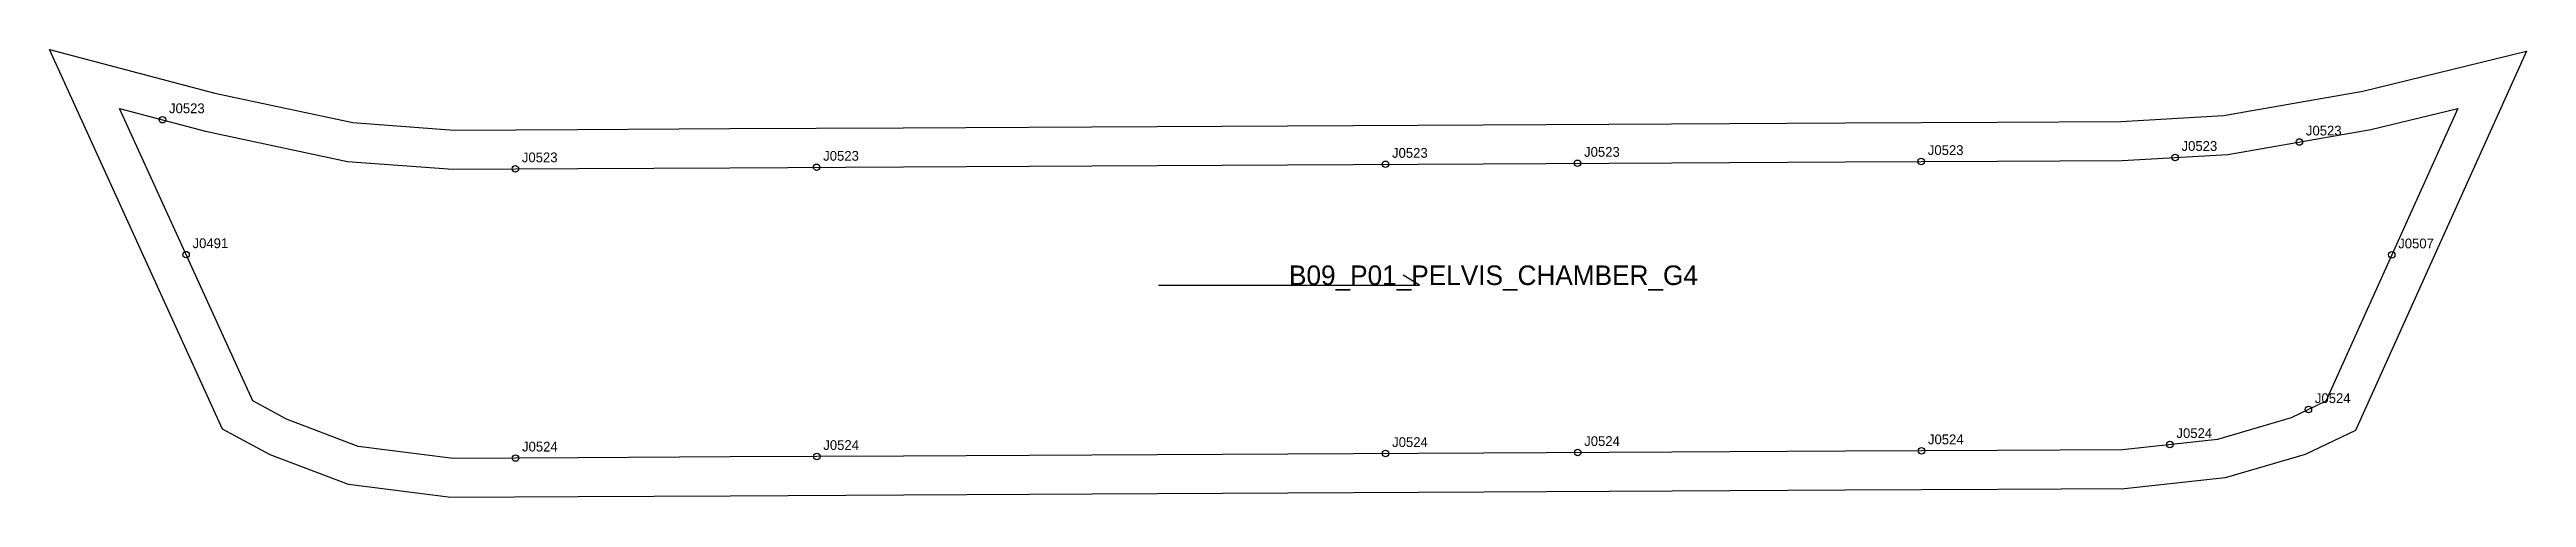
# Model space of a CAD drawing. Header units: millimetres. Extents: x -21 to 738, y -119 to 18.
import ezdxf

# ---------------------------------------------------------------- set-up
doc = ezdxf.new("R2010")
doc.units = ezdxf.units.MM
for name, color, linetype in [('CUT', 1, 'Continuous'), ('GRAIN', 3, 'Continuous'), ('LABEL', 7, 'Continuous'), ('NOTCH', 2, 'Continuous'), ('SEW', 5, 'Continuous')]:
    doc.layers.add(name, color=color, linetype=linetype)

msp = doc.modelspace()

# ---------------------------------------------------------------- linework, layer by layer
at = {"layer": 'CUT'}
msp.add_lwpolyline([(-21.41, 18.06), (29.2, 4.71), (71.56, -4.34), (102.63, -6.63), (140.41, -6.43), (187.02, -6.19), (240.21, -5.92), (297.91, -5.62), (357.93, -5.31), (417.94, -5), (475.65, -4.7), (528.83, -4.42), (575.45, -4.18), (613.38, -3.99), (644.77, -2.16), (687.54, 5.23), (737.66, 17.52), (685.26, -98.77), (669.81, -106.15), (645.35, -113.32), (614.49, -116.68), (575.61, -116.88), (529, -117.12), (475.81, -117.39), (418.11, -117.69), (358.09, -118), (298.08, -118.31), (240.37, -118.61), (187.19, -118.89), (140.58, -119.13), (101.54, -119.33), (70.2, -115.39), (46.2, -106.23), (31.6, -98.36), (-21.41, 18.06)], close=True, dxfattribs=at)
at = {"layer": 'GRAIN'}
for p, q in [((398.43, -54.17), (393.43, -51.17)), ((318.43, -54.17), (398.43, -54.17))]:
    msp.add_line(p, q, dxfattribs=at)
at = {"layer": 'NOTCH'}
for centre in [(13.21, -3.48), (629.96, -15.04), (668.07, -10.31), (121.34, -18.53), (213.68, -18.06), (388, -17.15), (446.86, -16.85), (552.2, -16.3), (20.42, -44.86), (696.36, -44.92), (670.82, -92.37), (121.39, -107.23), (213.72, -106.75), (388.04, -105.85), (446.9, -105.54), (552.24, -105), (628.4, -103.09)]:
    msp.add_circle(centre, 1, dxfattribs=at)
at = {"layer": 'SEW'}
msp.add_lwpolyline([(0, 0), (26.41, -6.97), (69.86, -16.25), (102.22, -18.63), (140.47, -18.43), (187.09, -18.19), (240.27, -17.92), (297.98, -17.62), (357.99, -17.31), (418, -17), (475.71, -16.7), (528.89, -16.42), (575.51, -16.18), (613.76, -15.99), (646.15, -14.1), (690, -6.52), (716.6, 0), (676.13, -89.83), (665.51, -94.91), (643, -101.51), (613.81, -104.68), (575.55, -104.88), (528.94, -105.12), (475.75, -105.4), (418.05, -105.69), (358.03, -106), (298.02, -106.31), (240.31, -106.61), (187.13, -106.89), (140.51, -107.13), (102.26, -107.33), (73.13, -103.66), (51.21, -95.3), (40.85, -89.71)], close=True, dxfattribs=at)

# ---------------------------------------------------------------- texts
at = {"layer": 'LABEL'}
for s, height, p in [('J0523', 3, (15.21, -1.48)), ('J0523', 3, (670.07, -8.31)), ('J0523', 3, (123.34, -16.53)), ('J0523', 3, (215.68, -16.06)), ('J0523', 3, (390, -15.15)), ('J0523', 3, (448.86, -14.85)), ('J0523', 3, (554.2, -14.3)), ('J0523', 3, (631.96, -13.04)), ('J0491', 3, (22.42, -42.86)), ('J0507', 3, (698.36, -42.92)), ('B09_P01_PELVIS_CHAMBER_G4', 6, (358.43, -54.17)), ('J0524', 3, (672.82, -90.37)), ('J0524', 3, (630.4, -101.09)), ('J0524', 3, (123.39, -105.23)), ('J0524', 3, (215.72, -104.75)), ('J0524', 3, (390.04, -103.85)), ('J0524', 3, (448.9, -103.54)), ('J0524', 3, (554.24, -103))]:
    msp.add_text(s, height=height, dxfattribs=at).set_placement(p)

doc.saveas('drawing.dxf')
